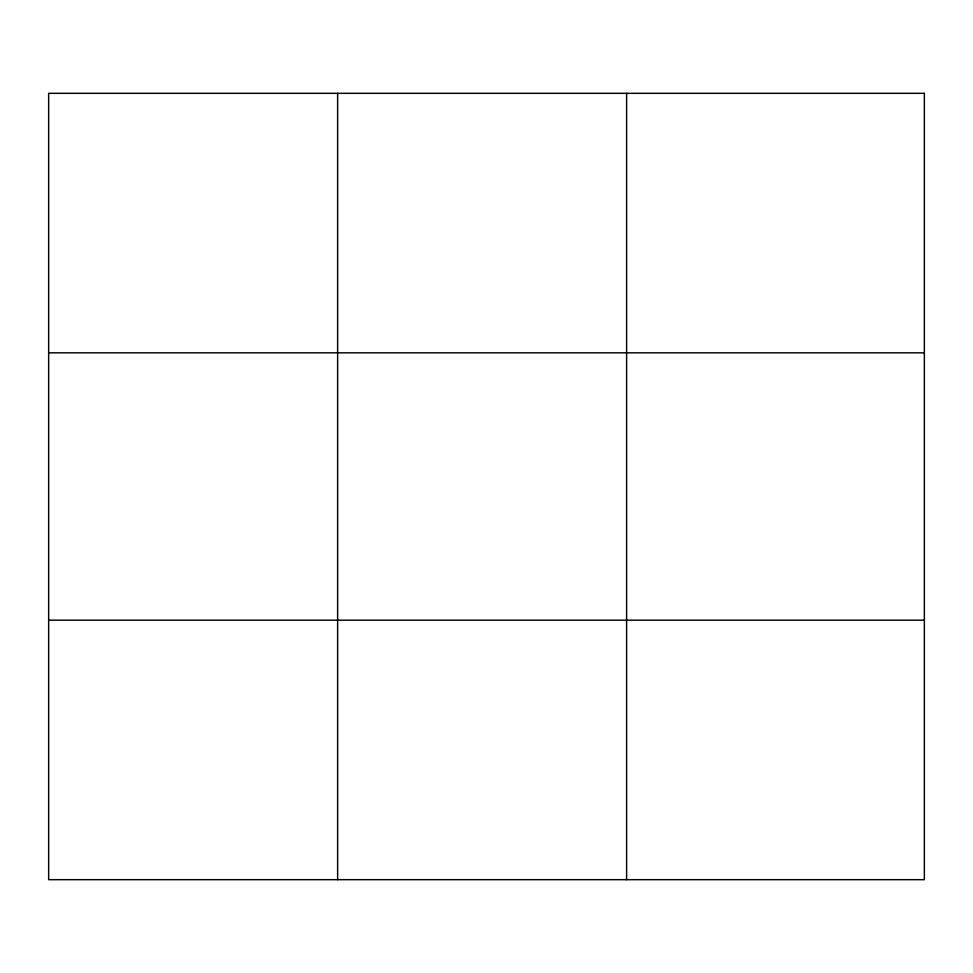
<?xml version="1.0" encoding="UTF-8"?>
<svg xmlns="http://www.w3.org/2000/svg" width="973" height="973" viewBox="0 0 973 973"><rect width="100%" height="100%" fill="white"/><g stroke="black" fill="none" stroke-linecap="round" stroke-linejoin="round"><path stroke-width="1.46" d="M337.631 93.323L337.631 879.677M626.612 93.323L626.612 879.677M48.65 352.822L924.35 352.822M48.65 620.178L924.35 620.178M924.35 93.323L924.35 879.677L48.65 879.677L48.65 93.323L924.35 93.323"/></g></svg>
